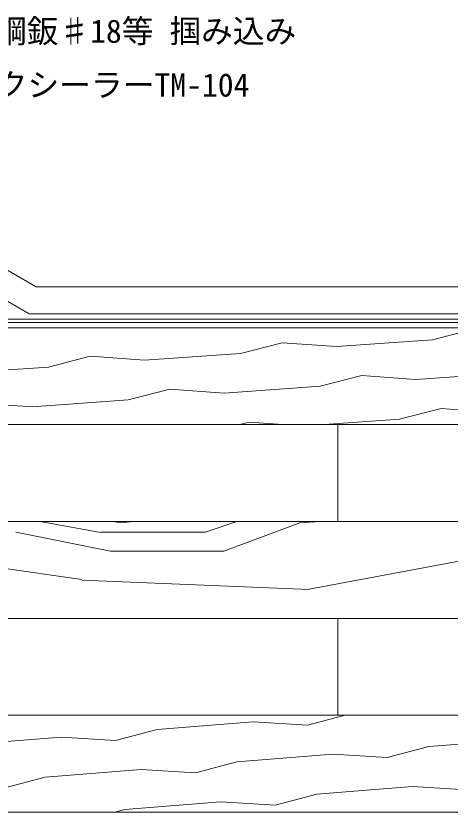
# Model space of a CAD drawing. Units: millimetres, scale not verified. Extents: x -840 to 840, y -594 to 594.
# Drawn here: x -23.1 to 192.2, y -144 to 250.5 of the extents above; entities that cross this region are included whole.
import ezdxf
from ezdxf.enums import TextEntityAlignment as Align

# ---------------------------------------------------------------- set-up
doc = ezdxf.new("R2010")
doc.units = ezdxf.units.MM
doc.header["$LTSCALE"] = 2
for name, color, linetype, lineweight in [('0-0_野地板', 2, 'Continuous', 9), ('0-1_実線', 7, 'Continuous', 9), ('0-2_IBｼｰﾄ', 7, 'Continuous', 9), ('0-5_文字', 5, 'Continuous', 9)]:
    doc.layers.add(name, color=color, linetype=linetype, lineweight=lineweight)
doc.styles.add('ＭＳ ゴシック', font='')
doc.styles.get('ＭＳ ゴシック').set_extended_font_data('MS Gothic')

msp = doc.modelspace()

# ---------------------------------------------------------------- linework, layer by layer
at = {"layer": '0-0_野地板'}
for p, q in [((-103.365, 96), (616.635, 96)), ((183.469, 90.067), (204.135, 95.361)), ((88.303, 83.303), (108.969, 88.598)), ((108.969, 88.598), (135.886, 86.685)), ((135.886, 86.685), (183.469, 90.067)), ((40.72, 79.922), (88.303, 83.303)), ((-6.862, 76.54), (13.804, 81.835)), ((13.804, 81.835), (40.72, 79.922)), ((-54.445, 73.159), (-6.862, 76.54)), ((127.722, 66.976), (148.388, 72.27)), ((148.388, 72.27), (175.305, 70.357)), ((175.305, 70.357), (222.888, 73.739)), ((32.556, 60.212), (53.222, 65.507)), ((53.222, 65.507), (80.139, 63.594)), ((80.139, 63.594), (127.722, 66.976)), ((-15.026, 56.831), (32.556, 60.212)), ((-41.943, 58.744), (-15.026, 56.831)), ((167.141, 50.648), (187.807, 55.942)), ((187.807, 55.942), (214.724, 54.029)), ((-103.365, 48), (616.635, 48)), ((88.039, 48), (92.641, 49.179)), ((92.641, 49.179), (109.233, 48)), ((129.884, 48), (167.141, 50.648)), ((136.635, 48), (136.635, 0)), ((-103.365, 0), (616.635, 0)), ((-10.975, 0), (18.909, -5.433)), ((28.579, -0.669), (25.232, 0)), ((35.318, 0), (28.581, -0.674)), ((70.711, -5.283), (86.558, 0)), ((117.628, -0.664), (127.586, 0)), ((80.087, -14.679), (117.634, -0.599)), ((-23.047, -5.363), (23.886, -14.749)), ((19.089, -5.333), (70.715, -5.333)), ((-88.938, -14.644), (9.622, -28.724)), ((23.782, -14.72), (80.102, -14.72)), ((122.408, -33.594), (197.501, -19.514)), ((9.738, -29.074), (122.378, -33.767)), ((-103.365, -48), (616.635, -48)), ((136.635, -48), (136.635, -96)), ((-103.365, -96), (616.635, -96)), ((140.245, -96), (121.471, -100.985)), ((94.538, -99.307), (46.987, -103.104)), ((121.471, -100.985), (94.538, -99.307)), ((46.987, -103.104), (26.368, -108.578)), ((-0.565, -106.9), (-48.116, -110.697)), ((26.368, -108.578), (-0.565, -106.9)), ((229.201, -107.697), (181.649, -111.494)), ((181.649, -111.494), (161.03, -116.968)), ((134.098, -115.29), (86.546, -119.087)), ((161.03, -116.968), (134.098, -115.29)), ((86.546, -119.087), (65.928, -124.562)), ((38.995, -122.884), (-8.556, -126.68)), ((65.928, -124.562), (38.995, -122.884)), ((-8.556, -126.68), (-29.175, -132.155)), ((173.658, -131.273), (126.106, -135.07)), ((200.59, -132.951), (173.658, -131.273)), ((126.106, -135.07), (105.487, -140.545)), ((78.555, -138.867), (31.003, -142.664)), ((105.487, -140.545), (78.555, -138.867)), ((-103.365, -144), (616.635, -144)), ((31.003, -142.664), (25.97, -144))]:
    msp.add_line(p, q, dxfattribs=at)
at = {"layer": '0-1_実線'}
for p, q in [((-110.031, 98.667), (616.635, 98.667)), ((-108.431, 100.267), (616.635, 100.267))]:
    msp.add_line(p, q, dxfattribs=at)
at = {"layer": '0-2_IBｼｰﾄ'}
for p, q in [((-56.876, 141.6), (-12.997, 116.267)), ((-60.448, 128.267), (-16.57, 102.933)), ((-12.997, 116.267), (616.635, 116.267)), ((-16.57, 102.933), (616.635, 102.933))]:
    msp.add_line(p, q, dxfattribs=at)

# ---------------------------------------------------------------- texts
at = {"layer": '0-5_文字', "color": 7, "style": 'ＭＳ ゴシック'}
for s, p in [('IB積層鋼鈑♯18等 掴み込み', (-80.64, 233.746)), ('サンタックシーラーTM-104', (-96.037, 207.077))]:
    msp.add_text(s, height=11.54, dxfattribs=at).set_placement(p, align=Align.BOTTOM_LEFT)

doc.saveas('drawing.dxf')
